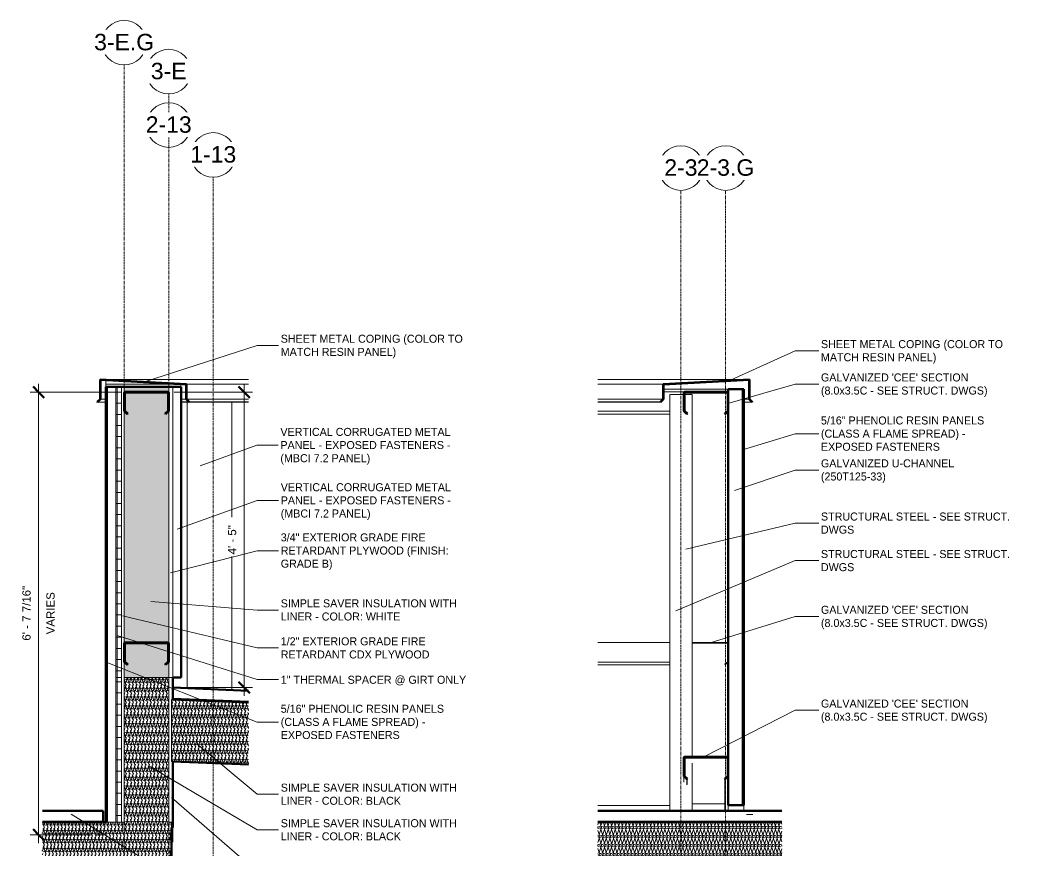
# Model space of a CAD drawing. Header units: inches. Extents: x -22111 to -21587, y -55 to 308.
# Drawn here: x -21878.3 to -21695.9, y 159 to 308 of the extents above; entities that cross this region are included whole.
import ezdxf

# ---------------------------------------------------------------- set-up
doc = ezdxf.new("R2010")
doc.units = ezdxf.units.IN
doc.header["$MEASUREMENT"] = 0
doc.linetypes.add('Grid Line 1_2_', pattern=[0.875, 0.5, -0.125, 0.125, -0.125])
for name, color, linetype, lineweight in [('A-ANNO-DIMS', 211, 'Continuous', 9), ('A-ANNO-DIMS-16', 211, 'Continuous', 9), ('A-ANNO-IDEN', 131, 'Continuous', 9), ('A-CLNG', 13, 'Continuous', 18), ('A-CLNG-PATT', 13, 'Continuous', 70), ('A-DETL', 90, 'Continuous', 9), ('A-ROOF', 132, 'Continuous', 18), ('A-ROOF-PATT', 132, 'Continuous', 18), ('A-WALL', 113, 'Continuous', 18), ('A-WALL-PATT', 111, 'Continuous', 70), ('S-BEAM', 12, 'Continuous', 9), ('S-COLS', 52, 'Continuous', 9), ('S-GRID', 1, 'Continuous', 9), ('S-GRID-IDEN', 1, 'Continuous', 9)]:
    doc.layers.add(name, color=color, linetype=linetype, lineweight=lineweight)
doc.styles.add('Arial_1', font='arial.ttf', dxfattribs={"height": 2.950599})
doc.styles.add('Arial_2', font='arial.ttf', dxfattribs={"height": 1.475299})
doc.styles.add('Century Gothic', font='GOTHIC.TTF', dxfattribs={"height": 1.437112})
doc.dimstyles.new('Linear_-_3_32__Arial', dxfattribs={"dimscale": 12, "dimtxt": 1.5, "dimasz": 0.166667, "dimexe": 0.125, "dimexo": 0.083333, "dimgap": 0.083333, "dimtad": 1, "dimdec": 4, "dimrnd": 0.0625, "dimzin": 1, "dimdsep": 46, "dimlunit": 4, "dimtxsty": 'Arial_2', "dimblk1": 'OBLIQUE', "dimblk2": 'OBLIQUE', "dimsah": 1, "dimcen": 0.09, "dimdle": 0.125, "dimazin": 0, "dimtfac": 1, "dimtdec": 4, "dimtix": 1, "dimtmove": 0, "dimatfit": 3, "dimfxl": 1, "dimtvp": 1, "dimtfill": 1, "dimfrac": 2, "dimtolj": 1, "dimtzin": 0, "dimarcsym": 2})
pattern_1 = [(0, (-27038.968, 67.247), (0, 2), []), (90, (-27038.968, 67.247), (-2, 1e-16), [])]
pattern_2 = [(161.57, (-27038.888, 67.327), (-0.6397287956, 0.000260972), [0, -4.554, 0.506, 0]), (18.43, (-27039.048, 67.327), (-0.6397287956, -0.000260972), [0, -4.554, 0.506, 0]), (108.43, (-27038.888, 67.327), (0.320200546, -1.599823931), [1.518, -3.542]), (71.57, (-27039.048, 67.327), (0.320200546, 1.599823931), [1.518, -3.542])]
pattern_3 = [(45, (-27038.968, 67.247), (-1.5839192, 1.5839192), []), (45, (-27038.968, 69.647), (-1.5839192, 1.5839192), [])]
pattern_4 = [(45, (-30022.901, 67.247), (-1.5839192, 1.5839192), []), (45, (-30022.901, 69.647), (-1.5839192, 1.5839192), [])]

# ---------------------------------------------------------------- blocks, each defined once
blk = doc.blocks.new('Girt_C - 8_D-1405600-Wall Section - One Story - Parapet _ GL E-3')
at = {"layer": 'S-BEAM'}
h = blk.add_hatch(dxfattribs=at)
h.set_pattern_fill('FP_12', color=256, style=0, pattern_type=2)
h.set_pattern_definition(pattern_3)
h.paths.add_polyline_path([(-22799.97, 237.31), (-22799.39, 237.8), (-22799.39, 241.11), (-22799.45, 241.24), (-22799.58, 241.3), (-22807.2, 241.3), (-22807.34, 241.24), (-22807.39, 241.11), (-22807.39, 237.8), (-22806.82, 237.31), (-22806.75, 237.4), (-22807.28, 237.85), (-22807.28, 241.11), (-22807.26, 241.17), (-22807.2, 241.19), (-22799.58, 241.19), (-22799.52, 241.17), (-22799.5, 241.11), (-22799.5, 237.85), (-22800.04, 237.4)], flags=0)
at = {"layer": 'S-BEAM', "lineweight": 50}
for p, q in [((-22807.39, 241.11), (-22807.39, 237.8)), ((-22807.28, 237.85), (-22807.28, 241.11)), ((-22799.58, 241.3), (-22807.2, 241.3)), ((-22807.2, 241.19), (-22799.58, 241.19)), ((-22799.5, 241.11), (-22799.5, 237.85)), ((-22799.39, 237.8), (-22799.39, 241.11)), ((-22807.39, 237.8), (-22806.82, 237.31)), ((-22806.75, 237.4), (-22807.28, 237.85)), ((-22806.82, 237.31), (-22806.75, 237.4)), ((-22799.5, 237.85), (-22800.04, 237.4)), ((-22800.04, 237.4), (-22799.97, 237.31)), ((-22799.97, 237.31), (-22799.39, 237.8))]:
    blk.add_line(p, q, dxfattribs=at)
for centre, radius, start, end in [((-22807.2, 241.11), 0.188, 90, 180), ((-22807.2, 241.11), 0.0782, 90, 177.8773), ((-22799.58, 241.11), 0.188, 0, 90), ((-22799.58, 241.11), 0.0782, 3.0424, 90)]:
    blk.add_arc(centre, radius, start, end, dxfattribs=at)
blk = doc.blocks.new('Girt_C - 8_D-V5-Wall Section - One Story - Parapet _ GL E-3')
at = {"layer": 'S-BEAM'}
h = blk.add_hatch(dxfattribs=at)
h.set_pattern_fill('FP_12', color=256, style=0, pattern_type=2)
h.set_pattern_definition(pattern_3)
h.paths.add_polyline_path([(-22799.97, 192.31), (-22799.39, 192.8), (-22799.39, 196.11), (-22799.45, 196.24), (-22799.58, 196.3), (-22807.2, 196.3), (-22807.34, 196.24), (-22807.39, 196.11), (-22807.39, 192.8), (-22806.82, 192.31), (-22806.75, 192.4), (-22807.28, 192.85), (-22807.28, 196.11), (-22807.26, 196.17), (-22807.2, 196.19), (-22799.58, 196.19), (-22799.52, 196.17), (-22799.5, 196.11), (-22799.5, 192.85), (-22800.04, 192.4)], flags=0)
at = {"layer": 'S-BEAM', "lineweight": 50}
for p, q in [((-22807.39, 196.11), (-22807.39, 192.8)), ((-22807.28, 192.85), (-22807.28, 196.11)), ((-22799.58, 196.3), (-22807.2, 196.3)), ((-22807.2, 196.19), (-22799.58, 196.19)), ((-22799.5, 196.11), (-22799.5, 192.85)), ((-22799.39, 192.8), (-22799.39, 196.11)), ((-22807.39, 192.8), (-22806.82, 192.31)), ((-22806.75, 192.4), (-22807.28, 192.85)), ((-22806.82, 192.31), (-22806.75, 192.4)), ((-22799.5, 192.85), (-22800.04, 192.4)), ((-22800.04, 192.4), (-22799.97, 192.31)), ((-22799.97, 192.31), (-22799.39, 192.8))]:
    blk.add_line(p, q, dxfattribs=at)
for centre, radius, start, end in [((-22807.2, 196.11), 0.188, 90, 180), ((-22807.2, 196.11), 0.0782, 90, 177.8773), ((-22799.58, 196.11), 0.188, 0, 90), ((-22799.58, 196.11), 0.0782, 3.0424, 90)]:
    blk.add_arc(centre, radius, start, end, dxfattribs=at)
blk = doc.blocks.new('Girt_C - 8_D-1472943-Wall Section - One Story - Parapet - Exposed Structure _2_')
at = {"layer": 'S-BEAM'}
for p, q in [((-25690.7, 241.3), (-25694.52, 241.3)), ((-25689.64, 241.19), (-25689.64, 241.11)), ((-25689.64, 241.11), (-25689.64, 240.83)), ((-25706.32, 237.8), (-25693.39, 237.8)), ((-25706.32, 237.31), (-25693.39, 237.31))]:
    blk.add_line(p, q, dxfattribs=at)
blk = doc.blocks.new('Girt_C - 8_D-V6-Wall Section - One Story - Parapet - Exposed Structure _2_')
at = {"layer": 'S-BEAM'}
blk.add_line((-25693.39, 167.05), (-25706.32, 167.05), dxfattribs=at)
blk = doc.blocks.new('Girt_C - 8_D-1405606-Wall Section - One Story - Parapet - Exposed Structure _2_')
at = {"layer": 'S-BEAM'}
h = blk.add_hatch(dxfattribs=at)
h.set_pattern_fill('FP_15', color=256, style=0, pattern_type=2)
h.set_pattern_definition(pattern_4)
h.paths.add_polyline_path([(-25690.31, 237.31), (-25690.24, 237.4), (-25690.78, 237.85), (-25690.78, 241.11), (-25690.76, 241.17), (-25690.7, 241.19), (-25683.08, 241.19), (-25683.02, 241.17), (-25683, 241.11), (-25683, 237.85), (-25683.54, 237.4), (-25683.46, 237.31), (-25682.89, 237.8), (-25682.89, 241.11), (-25682.95, 241.24), (-25683.08, 241.3), (-25690.7, 241.3), (-25690.84, 241.24), (-25690.89, 241.11), (-25690.89, 237.8)], flags=0)
at = {"layer": 'S-BEAM', "lineweight": 50}
for p, q in [((-25690.89, 241.11), (-25690.89, 237.8)), ((-25690.78, 237.85), (-25690.78, 241.11)), ((-25683.08, 241.3), (-25690.7, 241.3)), ((-25690.7, 241.19), (-25683.08, 241.19)), ((-25683, 241.11), (-25683, 237.85)), ((-25682.89, 237.8), (-25682.89, 241.11)), ((-25690.89, 237.8), (-25690.31, 237.31)), ((-25690.24, 237.4), (-25690.78, 237.85)), ((-25690.31, 237.31), (-25690.24, 237.4)), ((-25683, 237.85), (-25683.54, 237.4)), ((-25683.54, 237.4), (-25683.46, 237.31)), ((-25683.46, 237.31), (-25682.89, 237.8))]:
    blk.add_line(p, q, dxfattribs=at)
for centre, radius, start, end in [((-25690.7, 241.11), 0.188, 90, 180), ((-25690.7, 241.11), 0.0782, 90, 176.9576), ((-25683.08, 241.11), 0.188, 0, 90), ((-25683.08, 241.11), 0.0782, 2.1227, 90)]:
    blk.add_arc(centre, radius, start, end, dxfattribs=at)
blk = doc.blocks.new('Girt_C - 8_D-1405610-Wall Section - One Story - Parapet - Exposed Structure _2_')
at = {"layer": 'S-BEAM'}
h = blk.add_hatch(dxfattribs=at)
h.set_pattern_fill('FP_15', color=256, style=0, pattern_type=2)
h.set_pattern_definition(pattern_4)
h.paths.add_polyline_path([(-25683.47, 171.81), (-25682.89, 172.29), (-25682.89, 175.61), (-25682.9, 175.68), (-25682.95, 175.74), (-25683.01, 175.78), (-25683.08, 175.8), (-25690.7, 175.8), (-25690.77, 175.78), (-25690.84, 175.74), (-25690.88, 175.68), (-25690.89, 175.61), (-25690.89, 172.29), (-25690.32, 171.81), (-25690.25, 171.9), (-25690.78, 172.35), (-25690.78, 175.61), (-25690.77, 175.65), (-25690.74, 175.68), (-25690.7, 175.69), (-25683.08, 175.69), (-25683.04, 175.68), (-25683.01, 175.65), (-25683, 175.61), (-25683, 172.35), (-25683.54, 171.9)], flags=0)
at = {"layer": 'S-BEAM', "lineweight": 50}
for p, q in [((-25690.89, 175.61), (-25690.89, 172.29)), ((-25690.78, 172.35), (-25690.78, 175.61)), ((-25683.08, 175.8), (-25690.7, 175.8)), ((-25690.7, 175.69), (-25683.08, 175.69)), ((-25683, 175.61), (-25683, 172.35)), ((-25682.89, 172.29), (-25682.89, 175.61)), ((-25690.89, 172.29), (-25690.32, 171.81)), ((-25690.25, 171.9), (-25690.78, 172.35)), ((-25690.32, 171.81), (-25690.25, 171.9)), ((-25683, 172.35), (-25683.54, 171.9)), ((-25683.54, 171.9), (-25683.47, 171.81)), ((-25683.47, 171.81), (-25682.89, 172.29))]:
    blk.add_line(p, q, dxfattribs=at)
at = {"layer": 'S-BEAM'}
for p, q in [((-25690.89, 171.26), (-25690.89, 172.29)), ((-25690.32, 171.81), (-25690.32, 170.77)), ((-25690.25, 171.9), (-25690.25, 170.85)), ((-25683.54, 171.9), (-25683.54, 166.12)), ((-25683.47, 171.81), (-25683.47, 166.12)), ((-25683.54, 167.35), (-25689.39, 167.35))]:
    blk.add_line(p, q, dxfattribs=at)
at = {"layer": 'S-BEAM', "lineweight": 50, "flags": 128}
for points in [[(-25690.7, 175.8), (-25690.77, 175.78), (-25690.84, 175.74), (-25690.88, 175.68), (-25690.89, 175.61)], [(-25690.78, 175.61), (-25690.77, 175.65), (-25690.74, 175.68), (-25690.7, 175.69)], [(-25682.89, 175.61), (-25682.9, 175.68), (-25682.95, 175.74), (-25683.01, 175.78), (-25683.08, 175.8)], [(-25683.08, 175.69), (-25683.04, 175.68), (-25683.01, 175.65), (-25683, 175.61)]]:
    blk.add_lwpolyline(points, dxfattribs=at)
blk = doc.blocks.new('Girt_C - 8_D-V7-Wall Section - One Story - Parapet - Exposed Structure _2_')
at = {"layer": 'S-BEAM'}
for p, q in [((-25693.39, 196.3), (-25706.32, 196.3)), ((-25706.32, 192.8), (-25693.39, 192.8)), ((-25706.32, 192.31), (-25693.39, 192.31))]:
    blk.add_line(p, q, dxfattribs=at)
blk = doc.blocks.new('Girt_C - 8_D-1405611-Wall Section - One Story - Parapet - Exposed Structure _2_')
at = {"layer": 'S-BEAM'}
for p, q in [((-25683.08, 196.3), (-25689.39, 196.3)), ((-25689.39, 196.19), (-25683.08, 196.19)), ((-25683, 196.11), (-25683, 192.85)), ((-25683, 192.85), (-25683.54, 192.4)), ((-25683.54, 192.4), (-25683.46, 192.31)), ((-25683.46, 192.31), (-25682.89, 192.8))]:
    blk.add_line(p, q, dxfattribs=at)
for radius, start in [(0.188, 0), (0.0782, 2.1227)]:
    blk.add_arc((-25683.08, 196.11), radius, start, 90, dxfattribs=at)
blk = doc.blocks.new('Grid - Grid Head - Circle-14747-Wall Section - One Story - Parapet _ GL E-3')
at = {"layer": 'S-GRID-IDEN'}
blk.add_circle((-22807.39, 303.95), 4, dxfattribs=at)
blk = doc.blocks.new('DIMBLOCK1-Wall Section - One Story - Parapet _ GL E-3')
at = {"layer": 'A-ANNO-DIMS-16'}
for p, q in [((-21875.06, 160.32), (-21875.06, 242.74)), ((-21860.72, 241.24), (-21876.56, 241.24)), ((-21875.06, 241.24), (-21860.72, 241.24)), ((-21865.72, 161.82), (-21876.56, 161.82)), ((-21875.06, 161.82), (-21865.72, 161.82))]:
    blk.add_line(p, q, dxfattribs=at)
at = {"layer": 'A-ANNO-DIMS-16', "lineweight": 50}
for p, q in [((-21875.06, 241.24), (-21876.06, 242.24)), ((-21875.06, 241.24), (-21874.06, 240.24)), ((-21875.06, 161.82), (-21876.06, 162.82)), ((-21875.06, 161.82), (-21874.06, 160.82))]:
    blk.add_line(p, q, dxfattribs=at)
at = {"layer": 'A-ANNO-DIMS-16', "color": 0, "attachment_point": 1, "rotation": 90, "line_spacing_factor": 0.938532, "style": 'Arial_2', "bg_fill": 3, "box_fill_scale": 1.25, "bg_fill_color": 0, "bg_fill_transparency": 0}
for s, insert, char_height, width in [('6\' - 7 7/16"', (-21877.98, 196.64), 1.4753, 11.7415), ('VARIES', (-21873.67, 197.78), 1.475, 9)]:
    blk.add_mtext(s, dxfattribs=dict(at, insert=insert, char_height=char_height, width=width))
blk = doc.blocks.new('_Oblique')
at = {"color": 0, "linetype": 'ByBlock', "lineweight": -2}
blk.add_line((-0.5, -0.5), (0.5, 0.5), dxfattribs=at)
blk = doc.blocks.new('DIMBLOCK2-Wall Section - One Story - Parapet _ GL E-3')
at = {"layer": 'A-ANNO-DIMS-16'}
for p, q in [((-21838.17, 186.72), (-21838.17, 242.74)), ((-21850.72, 241.24), (-21836.67, 241.24)), ((-21838.17, 241.24), (-21850.72, 241.24)), ((-21849.97, 188.22), (-21836.67, 188.22)), ((-21838.17, 188.22), (-21849.97, 188.22))]:
    blk.add_line(p, q, dxfattribs=at)
at = {"layer": 'A-ANNO-DIMS-16', "lineweight": 50}
for p, q in [((-21838.17, 241.24), (-21839.17, 242.24)), ((-21838.17, 241.24), (-21837.17, 240.24)), ((-21838.17, 188.22), (-21839.17, 189.22)), ((-21838.17, 188.22), (-21837.17, 187.22))]:
    blk.add_line(p, q, dxfattribs=at)
at = {"layer": 'A-ANNO-DIMS-16', "color": 0, "insert": (-21841.08, 212.11), "char_height": 1.475, "width": 6.2862, "attachment_point": 1, "rotation": 90, "line_spacing_factor": 0.938532, "style": 'Arial_2', "bg_fill": 3, "box_fill_scale": 1.25, "bg_fill_color": 0, "bg_fill_transparency": 0}
blk.add_mtext('4\' - 5"', dxfattribs=at)
blk = doc.blocks.new('Grid - Grid Head - Circle-14747-Wall Section - One Story - Parapet - Exposed Structure _2_')
at = {"layer": 'S-GRID-IDEN'}
blk.add_circle((-25691.39, 281.44), 4, dxfattribs=at)

msp = doc.modelspace()

# ---------------------------------------------------------------- hatches: boundary and pattern name
at = {"layer": 'A-CLNG-PATT', "lineweight": 9}
h = msp.add_hatch(dxfattribs=at)
h.set_pattern_fill('FP_11', color=256, style=0, pattern_type=2)
h.set_pattern_definition(pattern_2)
h.paths.add_polyline_path([(-21837.38748, 174.38552), (-21837.38748, 185.52017), (-21851.21572, 186.09635), (-21851.21572, 174.9617), (-21850.96572, 174.95128)], flags=0)
h = msp.add_hatch(dxfattribs=at)
h.set_pattern_fill('FP_11', color=256, style=0, pattern_type=2)
h.set_pattern_definition(pattern_2)
h.paths.add_polyline_path([(-21874.39148, 152.92201), (-21851.21572, 152.92201), (-21851.21572, 164.05666), (-21874.39148, 164.05666), (-21874.39148, 153.0827)], flags=0)
h = msp.add_hatch(dxfattribs=at)
h.set_pattern_fill('FP_19', color=256, style=0, pattern_type=2)
h.set_pattern_definition([(161.57, (-30022.821, 67.327), (-0.6397287956, 0.0002609723), [0, -4.554, 0.506, 0]), (18.43, (-30022.981, 67.327), (-0.6397287956, -0.0002609723), [0, -4.554, 0.506, 0]), (108.43, (-30022.821, 67.327), (0.320200546, -1.599823931), [1.518, -3.542]), (71.57, (-30022.981, 67.327), (0.320200546, 1.599823931), [1.518, -3.542])])
h.paths.add_polyline_path([(-21774.71521, 152.92201), (-21741.67121, 152.92201), (-21741.67121, 164.05666), (-21774.71521, 164.05666), (-21774.71521, 153.51949)], flags=0)
at = {"layer": 'A-ROOF-PATT', "lineweight": 9}
h = msp.add_hatch(dxfattribs=at)
h.set_pattern_fill('FP_8', color=256, style=0, pattern_type=2)
h.set_pattern_definition([(90, (-947.675, 1103.646), (-16.082, 1e-15), [])])
h.paths.add_polyline_path([(-21874.39148, 164.05666), (-21863.46572, 164.05666), (-21863.46572, 164.11916), (-21874.39148, 164.11916)], flags=0)
h = msp.add_hatch(dxfattribs=at)
h.set_pattern_fill('FP_17', color=256, style=0, pattern_type=2)
h.set_pattern_definition([(90, (-3931.607, 1103.646), (-16.082, 1e-15), [])])
h.paths.add_polyline_path([(-21758.19321, 164.05666), (-21741.67121, 164.05666), (-21741.67121, 164.11916), (-21774.71521, 164.11916), (-21774.71521, 164.05666), (-21760.25846, 164.05666)], flags=0)
at = {"layer": 'A-WALL-PATT', "lineweight": 9}
h = msp.add_hatch(dxfattribs=at)
h.set_pattern_fill('FP_10', color=256, style=0, pattern_type=2)
h.set_pattern_definition(pattern_1)
h.paths.add_polyline_path([(-21860.21572, 190), (-21860.21572, 242.20202), (-21861.21572, 242.20202), (-21861.21572, 190)], flags=0)
h = msp.add_hatch(dxfattribs=at)
h.set_pattern_fill('FP_11', color=256, style=0, pattern_type=2)
h.set_pattern_definition(pattern_2)
h.paths.add_polyline_path([(-21855.88948, 190), (-21851.71572, 190), (-21851.71572, 242.20202), (-21859.71572, 242.20202), (-21859.71572, 190)], flags=0)
h = msp.add_hatch(dxfattribs=at)
h.set_pattern_fill('FP_14', color=256, style=0, pattern_type=2)
h.set_pattern_definition([(270, (-23648.398, -153.667), (8, 5e-16), [])])
h.paths.add_polyline_path([(-21837.38748, 187.65212), (-21837.38748, 239.45581), (-21849.46572, 239.45581), (-21849.46572, 190), (-21850.96572, 190), (-21850.96572, 188.21788), (-21846.63848, 188.03758)], flags=0)
h = msp.add_hatch(dxfattribs=at)
h.set_pattern_fill('FP_10', color=256, style=0, pattern_type=2)
h.set_pattern_definition(pattern_1)
h.paths.add_polyline_path([(-21861.21572, 164.05666), (-21860.21572, 164.05666), (-21860.21572, 190), (-21861.21572, 190), (-21861.21572, 173.56103)], flags=0)
h = msp.add_hatch(dxfattribs=at)
h.set_pattern_fill('FP_11', color=256, style=0, pattern_type=2)
h.set_pattern_definition(pattern_2)
h.paths.add_polyline_path([(-21859.71572, 164.05666), (-21851.71572, 164.05666), (-21851.71572, 190), (-21859.71572, 190), (-21859.71572, 173.56103)], flags=0)
h = msp.add_hatch(dxfattribs=at)
h.set_pattern_fill('FP_7', color=256, style=0, pattern_type=2)
h.set_pattern_definition([(90, (-23551.19, 677.25), (-193, -193), [48, -145]), (180, (-23551.19, 677.25), (-2e-14, -193), [96.25, -96.75]), (270, (-23647.44, 725.25), (-193, -193), [48, -145]), (180, (-23551.19, 725.25), (-2e-14, -193), [96.25, -96.75]), (270, (-23647.69, 725.25), (-193, -193), [48, -145]), (180, (-23647.69, 725.25), (-2e-14, -193), [96.25, -96.75]), (90, (-23743.94, 677.25), (-193, -193), [48, -145]), (180, (-23647.69, 677.25), (-2e-14, -193), [96.25, -96.75]), (90, (-23599.19, 725.5), (-193, -193), [48, -145]), (180, (-23550.94, 725.5), (-2e-14, -193), [48.25, -144.75]), (180, (-23550.94, 773.5), (-2e-14, -193), [48.25, -144.75]), (90, (-23695.69, 725.5), (-193, -193), [48, -145]), (180, (-23599.44, 725.5), (-2e-14, -193), [96.25, -96.75]), (270, (-23599.44, 773.5), (-193, -193), [48, -145]), (180, (-23599.44, 773.5), (-2e-14, -193), [96.25, -96.75]), (180, (-23695.94, 725.5), (-2e-14, -193), [48, -145]), (270, (-23695.94, 773.5), (-193, -193), [48, -145]), (180, (-23695.94, 773.5), (-2e-14, -193), [48, -145]), (90, (-23551.19, 773.75), (-193, -193), [48, -145]), (180, (-23551.19, 773.75), (-2e-14, -193), [96.25, -96.75]), (270, (-23647.44, 821.75), (-193, -193), [48, -145]), (180, (-23551.19, 821.75), (-2e-14, -193), [96.25, -96.75]), (270, (-23647.69, 821.75), (-193, -193), [48, -145]), (180, (-23647.69, 821.75), (-2e-14, -193), [96.25, -96.75]), (270, (-23743.94, 821.75), (-193, -193), [48, -145]), (180, (-23647.69, 773.75), (-2e-14, -193), [96.25, -96.75]), (90, (-23599.19, 822), (-193, -193), [48, -145]), (180, (-23550.94, 822), (-2e-14, -193), [48.25, -144.75]), (180, (-23550.94, 870), (-2e-14, -193), [48.25, -144.75]), (90, (-23695.69, 822), (-193, -193), [48, -145]), (180, (-23599.44, 822), (-2e-14, -193), [96.25, -96.75]), (270, (-23599.44, 870), (-193, -193), [48, -145]), (180, (-23599.44, 870), (-2e-14, -193), [96.25, -96.75]), (180, (-23695.94, 822), (-2e-14, -193), [48, -145]), (270, (-23695.94, 870), (-193, -193), [48, -145]), (180, (-23695.94, 870), (-2e-14, -193), [48, -145])])
h.paths.add_polyline_path([(-21863.02822, 0), (-21857.46572, 0), (-21857.46572, 87), (-21856.46572, 87), (-21856.46572, 115.82032), (-21863.02822, 115.82032), (-21863.02822, 30.2127)], flags=0)
h.paths.add_polyline_path([(-21852.21572, 141.09921), (-21851.71572, 141.09921), (-21851.71572, 144.67524), (-21852.21572, 144.67524), (-21852.21572, 142.84353)], flags=0)
h.paths.add_polyline_path([(-21837.38748, 185.52017), (-21837.38748, 185.65038), (-21850.96572, 186.21614), (-21850.96572, 186.08593), (-21846.63848, 185.90563)], flags=0)

# ---------------------------------------------------------------- linework, layer by layer
at = {"layer": 'A-ANNO-IDEN', "color": 153}
for p, q in [((-21835.85239, 249.62233), (-21831.60849, 249.62233)), ((-21750.79737, 243.45389), (-21739.2996, 248.65585)), ((-21739.2996, 248.65585), (-21734.65691, 248.65585)), ((-21751.39245, 239.18919), (-21739.2996, 242.67744)), ((-21739.2996, 242.67744), (-21734.65691, 242.67744)), ((-21748.70635, 230.85998), (-21739.2996, 233.74042)), ((-21739.2996, 233.74042), (-21734.65691, 233.74042)), ((-21750.14657, 223.56885), (-21739.2996, 227.25942)), ((-21739.2996, 227.25942), (-21734.65691, 227.25942)), ((-21758.87792, 213.03722), (-21739.2996, 217.71795)), ((-21739.2996, 217.71795), (-21734.65691, 217.71795)), ((-21760.6959, 202.01844), (-21739.2996, 210.99222)), ((-21739.2996, 210.99222), (-21734.65691, 210.99222)), ((-21754.52172, 196.21834), (-21739.2996, 200.98007)), ((-21739.2996, 200.98007), (-21734.65691, 200.98007)), ((-21755.6604, 175.78665), (-21739.2996, 184.15291)), ((-21739.2996, 184.15291), (-21734.65691, 184.15291)), ((-21835.85239, 182.00832), (-21831.60849, 182.00832)), ((-21846.65267, 178.12819), (-21835.85239, 169.07054)), ((-21855.2445, 174.09107), (-21835.85239, 162.68878)), ((-21851.20738, 168.50121), (-21835.85239, 155.15282)), ((-21835.85239, 169.07054), (-21831.60849, 169.07054)), ((-21835.85239, 162.68878), (-21831.60849, 162.68878))]:
    msp.add_line(p, q, dxfattribs=at)
at = {"layer": 'A-CLNG', "lineweight": 70}
for p, q in [((-21837.38748, 185.52017), (-21850.96572, 186.08593)), ((-21850.96572, 174.95128), (-21837.38748, 174.38552)), ((-21863.02822, 164.05666), (-21874.39148, 164.05666)), ((-21851.21572, 152.92201), (-21851.21572, 163.1183)), ((-21741.67121, 164.05666), (-21774.71521, 164.05666))]:
    msp.add_line(p, q, dxfattribs=at)
at = {"layer": 'A-DETL'}
for p, q in [((-21748.03345, 165.47109), (-21746.89548, 165.47109)), ((-21863.46572, 161.8214), (-21864.71572, 161.8214))]:
    msp.add_line(p, q, dxfattribs=at)
at = {"layer": 'A-ROOF', "lineweight": 70}
for p, q in [((-21837.38748, 187.65212), (-21850.96572, 188.21788)), ((-21850.96572, 188.21788), (-21850.96572, 186.21614)), ((-21850.96572, 186.21614), (-21837.38748, 185.65038)), ((-21863.46572, 166.1209), (-21874.39148, 166.1209)), ((-21863.46572, 164.11916), (-21863.46572, 166.1209)), ((-21741.67121, 166.1209), (-21774.71521, 166.1209)), ((-21874.39148, 164.11916), (-21863.46572, 164.11916)), ((-21774.71521, 164.11916), (-21741.67121, 164.11916))]:
    msp.add_line(p, q, dxfattribs=at)
at = {"layer": 'A-ROOF'}
msp.add_line((-21863.46572, 164.05526), (-21863.46572, 164.11916), dxfattribs=at)
at = {"layer": 'A-WALL'}
for p, q in [((-21864.02822, 243.5), (-21837.38748, 243.5)), ((-21863.02822, 243.44759), (-21863.02822, 243.5)), ((-21863.02822, 242.20202), (-21863.02822, 243.38501)), ((-21863.02822, 242.68768), (-21849.72243, 242.68768)), ((-21848.52822, 242.68768), (-21837.38748, 242.68768)), ((-21774.71521, 243.5), (-21747.47095, 243.5)), ((-21774.71521, 242.68768), (-21762.97095, 242.68768)), ((-21862.71572, 242.20202), (-21862.71572, 164.05666)), ((-21861.21572, 242.20202), (-21861.21572, 164.05666)), ((-21860.21572, 242.20202), (-21860.21572, 164.05666)), ((-21859.71572, 242.20202), (-21859.71572, 164.05666)), ((-21851.71572, 242.20202), (-21851.71572, 164.05666)), ((-21850.96572, 242.20202), (-21850.96572, 190)), ((-21751.28345, 241.75), (-21762.90845, 241.75)), ((-21748.78345, 241.75), (-21748.78345, 167.12177)), ((-21864.48403, 239.45581), (-21863.02822, 239.45581)), ((-21863.96572, 239.97411), (-21863.02822, 239.97411)), ((-21849.46572, 240), (-21848.59072, 240)), ((-21849.46572, 239.5), (-21848.11661, 239.5)), ((-21849.46572, 239.45581), (-21837.38748, 239.45581)), ((-21848.52822, 240), (-21837.38748, 240)), ((-21848.02822, 239.5), (-21837.38748, 239.5)), ((-21774.71521, 240), (-21762.97095, 240)), ((-21774.71521, 239.5), (-21763.47095, 239.5)), ((-21774.71521, 239.45581), (-21763.42676, 239.45581)), ((-21748.47095, 239.97411), (-21747.53345, 239.97411)), ((-21748.47095, 239.45581), (-21747.01515, 239.45581)), ((-21860.21572, 190), (-21861.21572, 190)), ((-21850.96572, 190), (-21859.71572, 190)), ((-21851.21572, 174.9617), (-21851.21572, 186.09635)), ((-21851.21572, 186.09635), (-21850.96572, 186.08593)), ((-21850.96572, 174.95128), (-21851.21572, 174.9617)), ((-21751.28345, 166.1209), (-21751.28345, 167.12177)), ((-21748.47095, 167.12177), (-21748.47095, 166.1209)), ((-21863.02822, 164.05666), (-21859.71572, 164.05666)), ((-21851.71572, 164.05666), (-21851.21572, 164.05666)), ((-21851.21572, 164.05666), (-21851.21572, 163.1183)), ((-21850.96572, 163.1183), (-21850.96572, 160.45746))]:
    msp.add_line(p, q, dxfattribs=at)
at = {"layer": 'A-WALL', "lineweight": 70}
for p, q in [((-21848.52822, 242.68768), (-21864.02822, 243.5)), ((-21864.02822, 243.5), (-21864.02822, 240)), ((-21863.96572, 239.97411), (-21863.96572, 243.43414)), ((-21863.96572, 243.43414), (-21848.59072, 242.62837)), ((-21848.59072, 242.62837), (-21848.59072, 239.97411)), ((-21848.52822, 240), (-21848.52822, 242.68768)), ((-21747.47095, 243.5), (-21762.97095, 242.68768)), ((-21762.97095, 242.68768), (-21762.97095, 240)), ((-21762.90845, 242.62837), (-21747.53345, 243.43414)), ((-21762.90845, 239.97411), (-21762.90845, 242.62837)), ((-21747.53345, 243.43414), (-21747.53345, 239.97411)), ((-21747.47095, 240), (-21747.47095, 243.5)), ((-21849.46572, 242.20202), (-21863.02822, 242.20202)), ((-21863.02822, 242.20202), (-21863.02822, 164.05666)), ((-21849.46572, 190), (-21849.46572, 242.20202)), ((-21751.28345, 241.75), (-21751.28345, 167.12177)), ((-21748.47095, 241.75), (-21751.28345, 241.75)), ((-21748.47095, 167.12177), (-21748.47095, 241.75)), ((-21864.02822, 240), (-21864.52822, 239.5)), ((-21864.52822, 239.5), (-21864.48403, 239.45581)), ((-21864.48403, 239.45581), (-21863.96572, 239.97411)), ((-21848.59072, 239.97411), (-21848.07242, 239.45581)), ((-21848.02822, 239.5), (-21848.52822, 240)), ((-21848.07242, 239.45581), (-21848.02822, 239.5)), ((-21762.97095, 240), (-21763.47095, 239.5)), ((-21763.47095, 239.5), (-21763.42676, 239.45581)), ((-21763.42676, 239.45581), (-21762.90845, 239.97411)), ((-21747.53345, 239.97411), (-21747.01515, 239.45581)), ((-21746.97095, 239.5), (-21747.47095, 240)), ((-21747.01515, 239.45581), (-21746.97095, 239.5)), ((-21850.96572, 186.08593), (-21850.96572, 190)), ((-21850.96572, 190), (-21849.46572, 190)), ((-21850.96572, 163.1183), (-21850.96572, 174.95128)), ((-21751.28345, 167.12177), (-21748.47095, 167.12177)), ((-21851.21572, 163.1183), (-21850.96572, 163.1183))]:
    msp.add_line(p, q, dxfattribs=at)
at = {"layer": 'S-COLS'}
for p, q in [((-21761.78345, 240.82637), (-21761.78345, 166.1209)), ((-21759.28173, 240.82637), (-21761.78345, 240.82637)), ((-21757.78345, 240.82637), (-21759.17023, 240.82637)), ((-21757.78345, 175.79803), (-21757.78345, 240.82637)), ((-21757.78345, 166.1209), (-21757.78345, 174.63092))]:
    msp.add_line(p, q, dxfattribs=at)
at = {"layer": 'S-GRID', "linetype": 'Grid Line 1_2_'}
for p, q in [((-21859.71572, -52.57548), (-21859.71572, 299.953)), ((-21851.71572, -52.57548), (-21851.71572, 294.75765)), ((-21851.71572, -52.57548), (-21851.71572, 285.15412)), ((-21843.71572, -52.57548), (-21843.71572, 279.80134)), ((-21759.78345, -54.83529), (-21759.78345, 277.43968)), ((-21759.78345, -54.83529), (-21759.78345, 277.43968)), ((-21751.78345, -54.83529), (-21751.78345, 277.43968))]:
    msp.add_line(p, q, dxfattribs=at)

# ---------------------------------------------------------------- block references
at = {"layer": 'S-BEAM'}
for name, p in [('Girt_C - 8_D-1405600-Wall Section - One Story - Parapet _ GL E-3', (947.6745, 0)), ('Girt_C - 8_D-1472943-Wall Section - One Story - Parapet - Exposed Structure _2_', (3931.60677, 0)), ('Girt_C - 8_D-1405606-Wall Section - One Story - Parapet - Exposed Structure _2_', (3931.60677, 0)), ('Girt_C - 8_D-V5-Wall Section - One Story - Parapet _ GL E-3', (947.6745, 0)), ('Girt_C - 8_D-V7-Wall Section - One Story - Parapet - Exposed Structure _2_', (3931.60677, 0)), ('Girt_C - 8_D-1405611-Wall Section - One Story - Parapet - Exposed Structure _2_', (3931.60677, 0)), ('Girt_C - 8_D-1405610-Wall Section - One Story - Parapet - Exposed Structure _2_', (3931.60677, 0)), ('Girt_C - 8_D-V6-Wall Section - One Story - Parapet - Exposed Structure _2_', (3931.60677, 0))]:
    msp.add_blockref(name, p, dxfattribs=at)
at = {"layer": 'S-GRID-IDEN'}
for name, p in [('Grid - Grid Head - Circle-14747-Wall Section - One Story - Parapet _ GL E-3', (947.6745, 0)), ('Grid - Grid Head - Circle-14747-Wall Section - One Story - Parapet _ GL E-3', (963.6745, -20.15167)), ('Grid - Grid Head - Circle-14747-Wall Section - One Story - Parapet - Exposed Structure _2_', (3931.60677, 0))]:
    msp.add_blockref(name, p, dxfattribs=at)

# ---------------------------------------------------------------- next in the draw order: texts
at = {"layer": 'A-ANNO-IDEN', "char_height": 1.4371118, "attachment_point": 1, "line_spacing_factor": 0.984117, "style": 'Century Gothic', "bg_fill": 3, "box_fill_scale": 1.25, "bg_fill_color": 0, "bg_fill_transparency": 0}
for s, insert, width in [('SHEET METAL COPING (COLOR TO\\PMATCH RESIN PANEL)', (-21831.60849, 251.53563), 38.358), ('SHEET METAL COPING (COLOR TO\\PMATCH RESIN PANEL)', (-21734.65691, 250.56916), 38.358), ("GALVANIZED 'CEE' SECTION\\P(8.0x3.5C - SEE STRUCT. DWGS)", (-21734.65691, 244.59074), 34.218), ('5/16" PHENOLIC RESIN PANELS\\P(CLASS A FLAME SPREAD) -\\PEXPOSED FASTENERS', (-21734.65691, 236.86801), 33.93), ('STRUCTURAL STEEL - SEE STRUCT.\\PDWGS', (-21734.65691, 219.63125), 35.406), ('STRUCTURAL STEEL - SEE STRUCT.\\PDWGS', (-21734.65691, 212.90553), 35.406), ("GALVANIZED 'CEE' SECTION\\P(8.0x3.5C - SEE STRUCT. DWGS)", (-21734.65691, 202.89337), 34.218), ("GALVANIZED 'CEE' SECTION\\P(8.0x3.5C - SEE STRUCT. DWGS)", (-21734.65691, 186.06621), 34.218), ('5/16" PHENOLIC RESIN PANELS\\P(CLASS A FLAME SPREAD) -\\PEXPOSED FASTENERS', (-21831.60849, 185.1359), 33.93), ('SIMPLE SAVER INSULATION WITH\\PLINER - COLOR: BLACK', (-21831.60849, 170.98385), 35.55), ('SIMPLE SAVER INSULATION WITH\\PLINER - COLOR: BLACK', (-21831.60849, 164.60209), 35.55)]:
    msp.add_mtext(s, dxfattribs=dict(at, insert=insert, width=width))
at = {"layer": 'S-GRID-IDEN', "char_height": 2.950599, "attachment_point": 2, "line_spacing_factor": 0.938532, "style": 'Arial_1', "bg_fill": 3, "box_fill_scale": 1.25, "bg_fill_color": 0, "bg_fill_transparency": 0}
for s, insert, width in [('3-E.G', (-21859.71649, 305.52581), 12.816), ('1-13', (-21843.71649, 285.37415), 9.828), ('1-3', (-21759.78422, 283.0125), 7.092)]:
    msp.add_mtext(s, dxfattribs=dict(at, insert=insert, width=width))

# ---------------------------------------------------------------- next in the draw order: dimensions: what is measured, and where the dimension line sits
at = {"layer": 'A-ANNO-DIMS'}
dim = msp.add_linear_dim(base=(-21875.06263, 241.24219), p1=(-21864.71572, 161.8214), p2=(-21859.71572, 241.24219), angle=90, text='<>\\XVARIES', dimstyle='Linear_-_3_32__Arial', override={"dimpost": '<>', "dimfxl": 79.578019}, dxfattribs=at)
dim.commit()
dim.dimension.update_dxf_attribs({"geometry": 'DIMBLOCK1-Wall Section - One Story - Parapet _ GL E-3', "text_midpoint": (-21875.06263, 201.53179)})
dim = msp.add_linear_dim(base=(-21838.1665, 241.24219), p1=(-21850.96572, 188.21788), p2=(-21851.71572, 241.24219), angle=90, dimstyle='Linear_-_3_32__Arial', override={"dimpost": '<>', "dimfxl": 53.029614}, dxfattribs=at)
dim.commit()
dim.dimension.update_dxf_attribs({"geometry": 'DIMBLOCK2-Wall Section - One Story - Parapet _ GL E-3', "text_midpoint": (-21839.91673, 214.73003)})

# ---------------------------------------------------------------- next in the draw order: linework, layer by layer
at = {"layer": 'A-ANNO-IDEN', "color": 153}
for p, q in [((-21856.03647, 243.11237), (-21835.85239, 249.62233)), ((-21846.04548, 227.99214), (-21835.91489, 231.68844)), ((-21835.91489, 231.68844), (-21831.67099, 231.68844)), ((-21850.21937, 216.63124), (-21835.85239, 221.76203)), ((-21835.85239, 221.76203), (-21831.60849, 221.76203)), ((-21851.38955, 208.80003), (-21835.85239, 212.76064)), ((-21835.85239, 212.76064), (-21831.60849, 212.76064)), ((-21854.90009, 203.66924), (-21835.85239, 202.139)), ((-21859.97901, 201.10308), (-21835.85239, 195.32526)), ((-21835.85239, 202.139), (-21831.60849, 202.139)), ((-21860.97519, 197.56485), (-21835.85239, 189.63951)), ((-21835.85239, 195.32526), (-21831.60849, 195.32526)), ((-21862.92844, 192.77938), (-21835.85239, 182.00832)), ((-21835.85239, 189.63951), (-21831.60849, 189.63951)), ((-21869.24834, 165.52021), (-21835.85239, 144.98522))]:
    msp.add_line(p, q, dxfattribs=at)

# ---------------------------------------------------------------- next in the draw order: block references
at = {"layer": 'S-GRID-IDEN'}
for name, p in [('Grid - Grid Head - Circle-14747-Wall Section - One Story - Parapet _ GL E-3', (955.6745, -5.19535)), ('Grid - Grid Head - Circle-14747-Wall Section - One Story - Parapet _ GL E-3', (955.6745, -14.79888)), ('Grid - Grid Head - Circle-14747-Wall Section - One Story - Parapet - Exposed Structure _2_', (3931.60677, 0))]:
    msp.add_blockref(name, p, dxfattribs=at)

# ---------------------------------------------------------------- next in the draw order: texts
at = {"layer": 'A-ANNO-IDEN', "insert": (-21734.65691, 229.17272), "char_height": 1.4371118, "width": 28.854, "attachment_point": 1, "line_spacing_factor": 0.984117, "style": 'Century Gothic', "bg_fill": 3, "box_fill_scale": 1.25, "bg_fill_color": 0, "bg_fill_transparency": 0}
msp.add_mtext('GALVANIZED U-CHANNEL\\P(250T125-33)', dxfattribs=at)

# ---------------------------------------------------------------- next in the draw order: texts
at = {"layer": 'A-ANNO-IDEN', "char_height": 1.4371118, "attachment_point": 1, "line_spacing_factor": 0.984117, "style": 'Century Gothic', "bg_fill": 3, "box_fill_scale": 1.25, "bg_fill_color": 0, "bg_fill_transparency": 0}
for s, insert, width in [('VERTICAL CORRUGATED METAL\\PPANEL - EXPOSED FASTENERS -\\P(MBCI 7.2 PANEL)', (-21831.67099, 234.81603), 35.478), ('VERTICAL CORRUGATED METAL\\PPANEL - EXPOSED FASTENERS -\\P(MBCI 7.2 PANEL)', (-21831.60849, 224.88962), 35.478), ('3/4" EXTERIOR GRADE FIRE\\PRETARDANT PLYWOOD (FINISH:\\PGRADE B)', (-21831.60849, 215.88823), 34.686), ('SIMPLE SAVER INSULATION WITH\\PLINER - COLOR: WHITE', (-21831.60849, 204.0523), 35.55), ('1/2" EXTERIOR GRADE FIRE\\PRETARDANT CDX PLYWOOD', (-21831.60849, 197.23856), 31.518), ('1" THERMAL SPACER @ GIRT ONLY', (-21831.60849, 190.33853), 37.98)]:
    msp.add_mtext(s, dxfattribs=dict(at, insert=insert, width=width))
at = {"layer": 'S-GRID-IDEN', "char_height": 2.950599, "attachment_point": 2, "line_spacing_factor": 0.938532, "style": 'Arial_1', "bg_fill": 3, "box_fill_scale": 1.25, "bg_fill_color": 0, "bg_fill_transparency": 0}
for s, insert, width in [('3-E', (-21851.71649, 300.33046), 7.632), ('2-13', (-21851.71649, 290.72693), 9.828), ('2-3', (-21759.78422, 283.0125), 7.092)]:
    msp.add_mtext(s, dxfattribs=dict(at, insert=insert, width=width))

# ---------------------------------------------------------------- next in the draw order: block references
at = {"layer": 'S-GRID-IDEN'}
msp.add_blockref('Grid - Grid Head - Circle-14747-Wall Section - One Story - Parapet - Exposed Structure _2_', (3939.60677, 0), dxfattribs=at)

# ---------------------------------------------------------------- next in the draw order: texts
at = {"layer": 'S-GRID-IDEN', "insert": (-21751.78422, 283.0125), "char_height": 2.950599, "width": 12.276, "attachment_point": 2, "line_spacing_factor": 0.938532, "style": 'Arial_1', "bg_fill": 3, "box_fill_scale": 1.25, "bg_fill_color": 0, "bg_fill_transparency": 0}
msp.add_mtext('2-3.G', dxfattribs=at)

doc.saveas('drawing.dxf')
